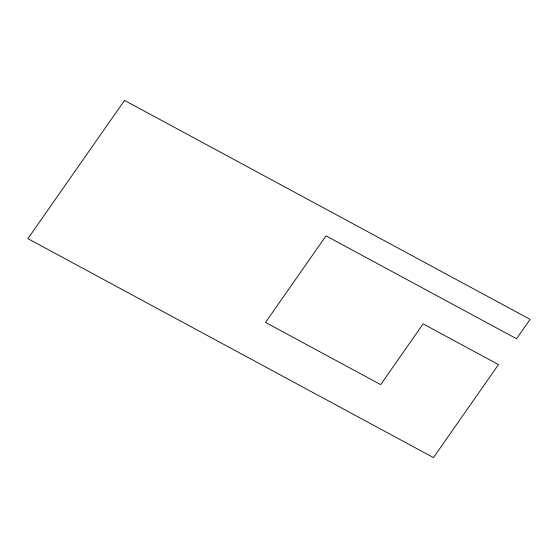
<?xml version="1.0" encoding="UTF-8"?>
<svg xmlns="http://www.w3.org/2000/svg" width="558" height="558" viewBox="0 0 558 558"><rect width="100%" height="100%" fill="white"/><g stroke="black" fill="none" stroke-linecap="round" stroke-linejoin="round"><path stroke-width="0.84" d="M124.525 100.405L27.9 238.643L433.475 457.595L498.496 364.576L423.131 323.891L380.689 384.615L265.503 322.426L326.012 235.867L516.555 338.741L530.1 319.357L124.525 100.405"/></g></svg>
